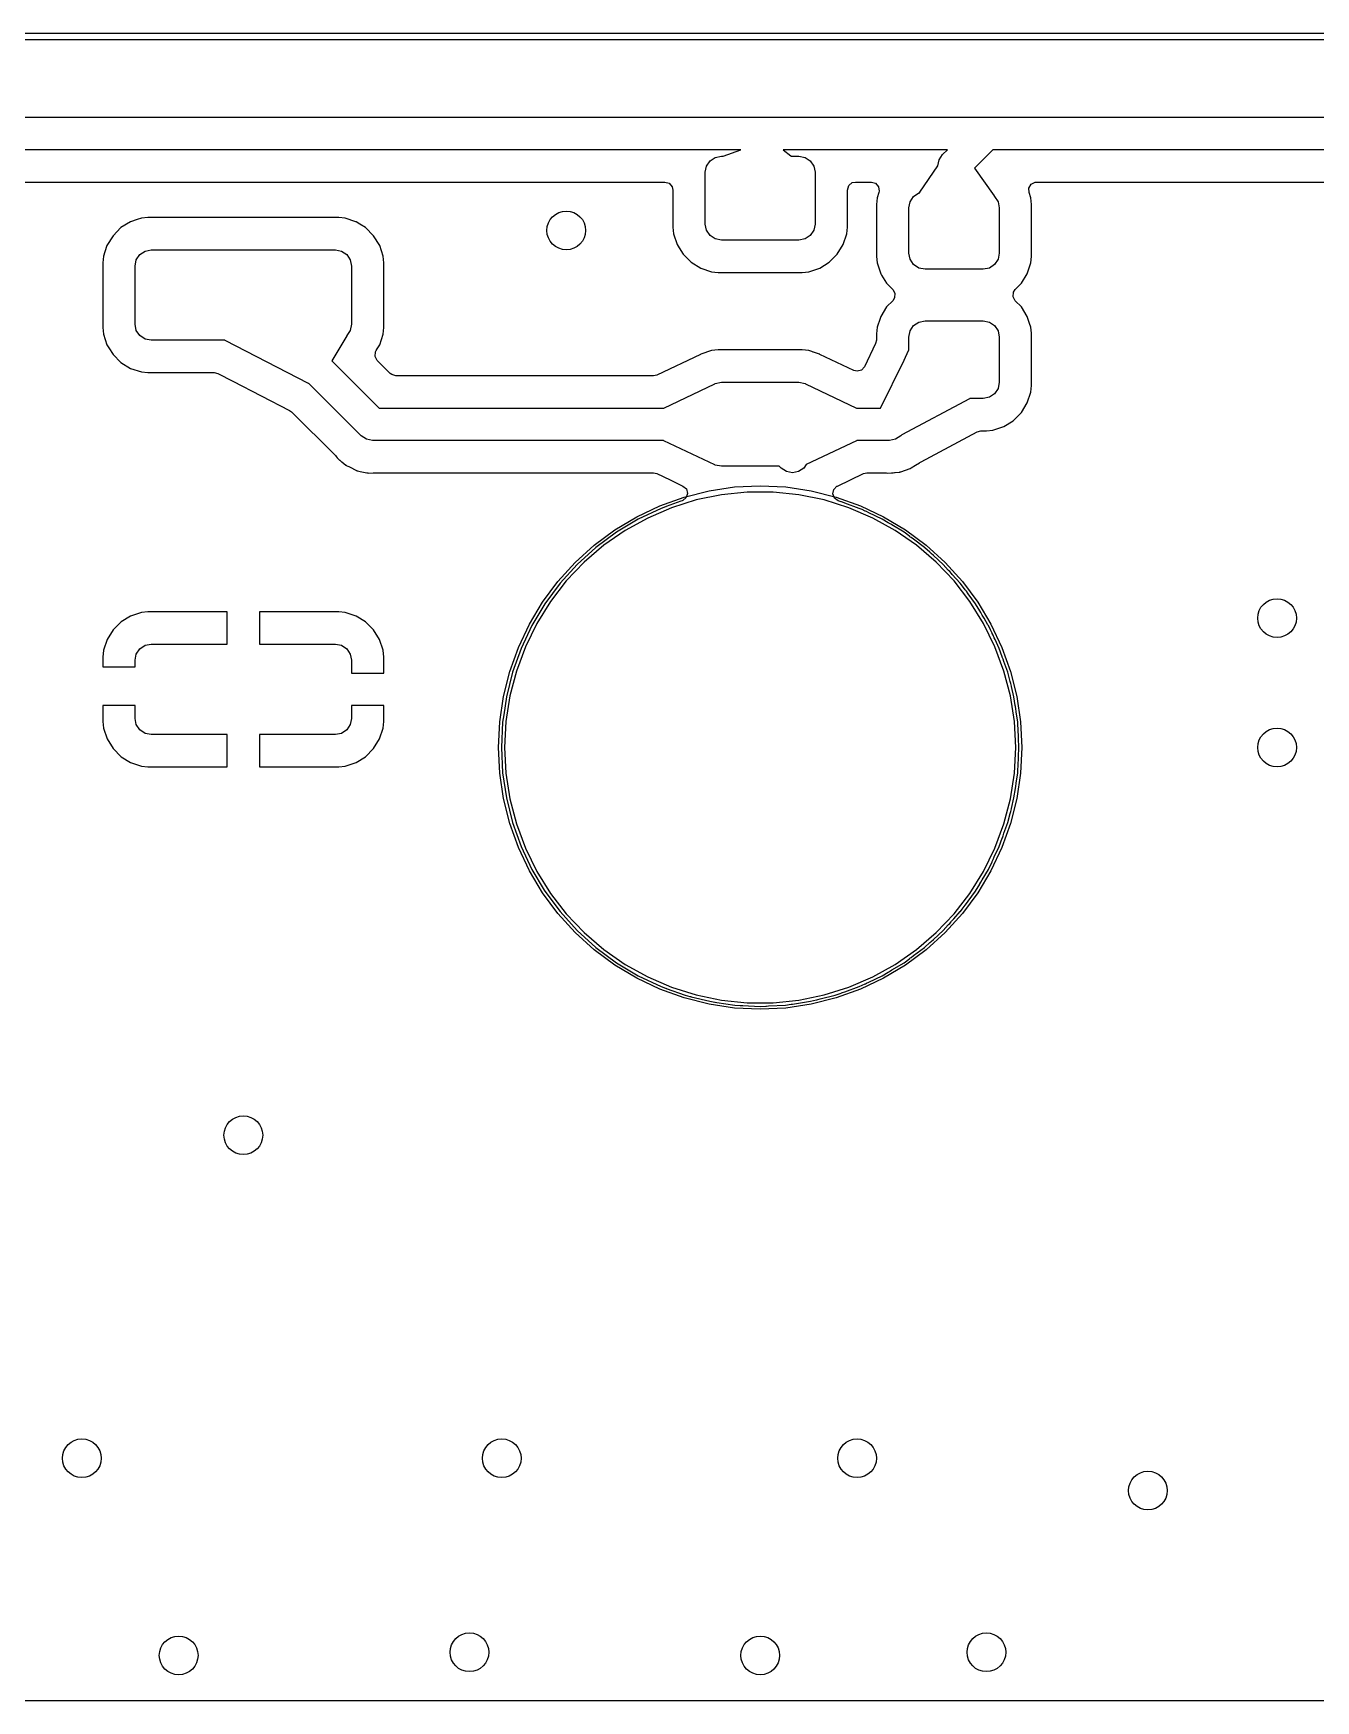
# Model space of a CAD drawing. Extents: x 1.18 to 9.06, y -3.74 to -1.97.
# Drawn here: x 2.904 to 3.685, y -2.982 to -1.967 of the extents above; entities that cross this region are included whole.
import ezdxf

# ---------------------------------------------------------------- set-up
doc = ezdxf.new("R2010")
doc.units = 0
doc.header["$MEASUREMENT"] = 0
doc.layers.add('BLACK', color=7, linetype='CONTINUOUS')

msp = doc.modelspace()

# ---------------------------------------------------------------- linework, layer by layer
at = {"layer": 'BLACK', "linetype": 'CONTINUOUS'}
for p, q in [((1.1811, -1.9665), (9.0551, -1.9665)), ((9.0531, -1.9705), (1.1831, -1.9705)), ((1.4567, -2.0177), (3.3465, -2.0177)), ((3.3465, -2.0177), (3.4843, -2.0177)), ((3.4843, -2.0177), (3.4843, -2.0177)), ((3.4843, -2.0177), (3.4843, -2.0177)), ((3.4843, -2.0177), (4.3701, -2.0177)), ((3.3346, -2.0374), (2.3888, -2.0374)), ((3.3191, -2.0421), (3.3228, -2.0413)), ((3.3228, -2.0413), (3.3238, -2.0413)), ((3.3238, -2.0413), (3.3346, -2.0374)), ((3.4605, -2.0374), (3.3604, -2.0374)), ((3.3604, -2.0374), (3.3652, -2.0411)), ((3.3652, -2.0411), (3.3653, -2.0413)), ((3.3653, -2.0413), (3.3701, -2.0413)), ((3.3701, -2.0413), (3.3738, -2.0421)), ((3.4555, -2.0435), (3.4576, -2.0403)), ((3.4576, -2.0403), (3.4605, -2.0374)), ((3.4883, -2.0374), (3.4771, -2.0486)), ((4.3545, -2.0374), (3.4883, -2.0374)), ((3.313, -2.0512), (3.3137, -2.0474)), ((3.313, -2.0827), (3.313, -2.0512)), ((3.3137, -2.0474), (3.3159, -2.0442)), ((3.3159, -2.0442), (3.3191, -2.0421)), ((3.3738, -2.0421), (3.377, -2.0442)), ((3.377, -2.0442), (3.3792, -2.0474)), ((3.3792, -2.0474), (3.3799, -2.0512)), ((3.3799, -2.0512), (3.3799, -2.0827)), ((3.4438, -2.0633), (3.4547, -2.0472)), ((3.4547, -2.0472), (3.4555, -2.0435)), ((3.4771, -2.0486), (3.4771, -2.0487)), ((3.4771, -2.0487), (3.489, -2.0655)), ((2.4134, -2.0571), (3.2884, -2.0571)), ((3.2884, -2.0571), (3.291, -2.0579)), ((3.291, -2.0579), (3.2928, -2.06)), ((3.2928, -2.06), (3.2933, -2.062)), ((3.3996, -2.062), (3.4004, -2.0593)), ((3.4004, -2.0593), (3.4025, -2.0575)), ((3.4025, -2.0575), (3.4045, -2.0571)), ((3.4045, -2.0571), (3.4142, -2.0571)), ((3.4142, -2.0571), (3.4168, -2.0579)), ((3.4168, -2.0579), (3.4186, -2.06)), ((3.4186, -2.06), (3.419, -2.0627)), ((3.5102, -2.0608), (3.5116, -2.0584)), ((3.5103, -2.0635), (3.5102, -2.0608)), ((3.5116, -2.0584), (3.5141, -2.0572)), ((3.5141, -2.0572), (3.515, -2.0571)), ((3.515, -2.0571), (4.2795, -2.0571)), ((3.2933, -2.062), (3.2933, -2.0846)), ((3.3996, -2.0846), (3.3996, -2.062)), ((3.4177, -2.0668), (3.4173, -2.0709)), ((3.4173, -2.0709), (3.4173, -2.1024)), ((3.4188, -2.0635), (3.4177, -2.0668)), ((3.4177, -2.0668), (3.4177, -2.0668)), ((3.419, -2.0627), (3.4188, -2.0635)), ((3.437, -2.0728), (3.4378, -2.0691)), ((3.4378, -2.0691), (3.4399, -2.0659)), ((3.4399, -2.0659), (3.4431, -2.0637)), ((3.4431, -2.0637), (3.4437, -2.0636)), ((3.4437, -2.0636), (3.4438, -2.0633)), ((3.4437, -2.0636), (3.4437, -2.0636)), ((3.489, -2.0655), (3.489, -2.0657)), ((3.489, -2.0657), (3.4892, -2.0659)), ((3.4892, -2.0659), (3.4914, -2.0691)), ((3.4914, -2.0691), (3.4921, -2.0728)), ((3.5114, -2.0668), (3.5103, -2.0635)), ((3.5118, -2.0709), (3.5114, -2.0668)), ((3.5118, -2.1024), (3.5118, -2.0709)), ((2.9628, -2.0813), (2.9569, -2.0849)), ((2.9669, -2.0799), (2.9628, -2.0813)), ((2.9628, -2.0813), (2.9628, -2.0813)), ((2.9694, -2.0791), (2.9669, -2.0799)), ((2.9734, -2.0787), (2.9694, -2.0791)), ((2.9694, -2.0791), (2.9694, -2.0791)), ((3.0896, -2.0787), (2.9734, -2.0787)), ((2.9734, -2.0787), (2.9734, -2.0787)), ((3.0936, -2.0791), (3.0896, -2.0787)), ((3.0896, -2.0787), (3.0896, -2.0787)), ((3.1001, -2.0813), (3.0936, -2.0791)), ((3.0936, -2.0791), (3.0936, -2.0791)), ((3.1002, -2.0813), (3.1001, -2.0813)), ((3.1024, -2.0827), (3.1002, -2.0813)), ((3.1002, -2.0813), (3.1002, -2.0813)), ((3.437, -2.1004), (3.437, -2.0728)), ((3.4921, -2.0728), (3.4921, -2.1004)), ((2.9521, -2.0898), (2.9484, -2.0957)), ((2.9569, -2.0849), (2.9521, -2.0898)), ((3.106, -2.0849), (3.1024, -2.0827)), ((3.1109, -2.0898), (3.106, -2.0849)), ((3.1146, -2.0957), (3.1109, -2.0898)), ((3.2933, -2.0846), (3.2933, -2.0846)), ((3.2933, -2.0846), (3.2937, -2.0887)), ((3.2937, -2.0887), (3.2937, -2.0887)), ((3.2937, -2.0887), (3.2959, -2.0952)), ((3.3137, -2.0864), (3.313, -2.0827)), ((3.3159, -2.0896), (3.3137, -2.0864)), ((3.3191, -2.0918), (3.3159, -2.0896)), ((3.3228, -2.0925), (3.3191, -2.0918)), ((3.3738, -2.0918), (3.3701, -2.0925)), ((3.377, -2.0896), (3.3738, -2.0918)), ((3.3792, -2.0864), (3.377, -2.0896)), ((3.3799, -2.0827), (3.3792, -2.0864)), ((3.397, -2.0952), (3.3992, -2.0887)), ((3.3992, -2.0887), (3.3996, -2.0846)), ((2.9463, -2.1023), (2.9458, -2.1063)), ((2.9482, -2.0963), (2.9463, -2.1023)), ((2.9463, -2.1023), (2.9463, -2.1023)), ((2.9463, -2.1023), (2.9463, -2.1023)), ((2.9484, -2.0957), (2.9482, -2.0963)), ((2.9484, -2.0957), (2.9484, -2.0957)), ((2.9663, -2.1045), (2.9684, -2.1013)), ((2.9684, -2.1013), (2.9716, -2.0992)), ((2.9716, -2.0992), (2.9754, -2.0984)), ((2.9754, -2.0984), (3.0876, -2.0984)), ((3.0876, -2.0984), (3.0914, -2.0992)), ((3.0914, -2.0992), (3.0946, -2.1013)), ((3.0946, -2.1013), (3.0967, -2.1045)), ((3.1167, -2.1023), (3.1146, -2.0957)), ((3.1171, -2.1063), (3.1167, -2.1023)), ((3.2959, -2.0952), (3.2959, -2.0952)), ((3.2959, -2.0952), (3.2971, -2.0972)), ((3.2971, -2.0972), (3.2995, -2.1011)), ((3.2995, -2.1011), (3.3044, -2.106)), ((3.3701, -2.0925), (3.3228, -2.0925)), ((3.3885, -2.106), (3.3934, -2.1011)), ((3.3934, -2.1011), (3.397, -2.0952)), ((3.4173, -2.1024), (3.4173, -2.1024)), ((3.4173, -2.1024), (3.4177, -2.1064)), ((3.4378, -2.1042), (3.437, -2.1004)), ((3.4921, -2.1004), (3.4914, -2.1042)), ((3.5114, -2.1064), (3.5118, -2.1024)), ((2.9458, -2.1063), (2.9458, -2.1457)), ((2.9656, -2.1083), (2.9663, -2.1045)), ((2.9656, -2.1437), (2.9656, -2.1083)), ((3.0967, -2.1045), (3.0974, -2.1083)), ((3.0974, -2.1083), (3.0974, -2.1437)), ((3.1171, -2.1457), (3.1171, -2.1063)), ((3.3044, -2.106), (3.3103, -2.1096)), ((3.3103, -2.1096), (3.3168, -2.1118)), ((3.3168, -2.1118), (3.3209, -2.1122)), ((3.3209, -2.1122), (3.372, -2.1122)), ((3.372, -2.1122), (3.3761, -2.1118)), ((3.3761, -2.1118), (3.3827, -2.1096)), ((3.3827, -2.1096), (3.3885, -2.106)), ((3.4177, -2.1064), (3.4177, -2.1064)), ((3.4177, -2.1064), (3.4199, -2.113)), ((3.4399, -2.1074), (3.4378, -2.1042)), ((3.4431, -2.1095), (3.4399, -2.1074)), ((3.4469, -2.1102), (3.4431, -2.1095)), ((3.4823, -2.1102), (3.4469, -2.1102)), ((3.4861, -2.1095), (3.4823, -2.1102)), ((3.4892, -2.1074), (3.4861, -2.1095)), ((3.4914, -2.1042), (3.4892, -2.1074)), ((3.5092, -2.113), (3.5114, -2.1064)), ((3.4199, -2.113), (3.4199, -2.113)), ((3.4199, -2.113), (3.4204, -2.1138)), ((3.4204, -2.1138), (3.4235, -2.1188)), ((3.4235, -2.1188), (3.4235, -2.1188)), ((3.4235, -2.1188), (3.4272, -2.1225)), ((3.4272, -2.1225), (3.4285, -2.1249)), ((3.5008, -2.1243), (3.5019, -2.1225)), ((3.5019, -2.1225), (3.5037, -2.1207)), ((3.5037, -2.1207), (3.5056, -2.1188)), ((3.5056, -2.1188), (3.5092, -2.113)), ((3.4272, -2.1294), (3.4235, -2.1331)), ((3.4283, -2.1277), (3.4272, -2.1294)), ((3.4285, -2.1249), (3.4283, -2.1277)), ((3.5006, -2.127), (3.5008, -2.1243)), ((3.5019, -2.1294), (3.5006, -2.127)), ((3.5056, -2.1331), (3.5019, -2.1294)), ((3.4195, -2.1402), (3.4177, -2.1456)), ((3.4199, -2.139), (3.4195, -2.1402)), ((3.4235, -2.1331), (3.4199, -2.139)), ((3.4199, -2.139), (3.4199, -2.139)), ((3.4399, -2.1446), (3.4431, -2.1425)), ((3.4431, -2.1425), (3.4469, -2.1417)), ((3.4469, -2.1417), (3.4823, -2.1417)), ((3.4823, -2.1417), (3.4861, -2.1425)), ((3.4861, -2.1425), (3.4892, -2.1446)), ((3.5092, -2.139), (3.5056, -2.1331)), ((3.5106, -2.1432), (3.5092, -2.139)), ((3.5114, -2.1456), (3.5106, -2.1432)), ((2.9458, -2.1457), (2.9463, -2.1497)), ((2.9463, -2.1497), (2.9484, -2.1563)), ((2.9663, -2.1475), (2.9656, -2.1437)), ((2.9684, -2.1507), (2.9663, -2.1475)), ((2.9716, -2.1528), (2.9684, -2.1507)), ((2.9754, -2.1535), (2.9716, -2.1528)), ((3.0945, -2.1508), (3.0855, -2.166)), ((3.0946, -2.1507), (3.0945, -2.1507)), ((3.0945, -2.1507), (3.0946, -2.1507)), ((3.0946, -2.1507), (3.0945, -2.1508)), ((3.0967, -2.1475), (3.0946, -2.1507)), ((3.0974, -2.1437), (3.0967, -2.1475)), ((3.1146, -2.1563), (3.1167, -2.1497)), ((3.1167, -2.1497), (3.1171, -2.1457)), ((3.4177, -2.1456), (3.4173, -2.1496)), ((3.4173, -2.1496), (3.4173, -2.1534)), ((3.4177, -2.1456), (3.4177, -2.1456)), ((3.4177, -2.1456), (3.4177, -2.1456)), ((3.437, -2.1516), (3.4378, -2.1478)), ((3.437, -2.1597), (3.437, -2.1516)), ((3.4378, -2.1478), (3.4399, -2.1446)), ((3.4892, -2.1446), (3.4914, -2.1478)), ((3.4914, -2.1478), (3.4921, -2.1516)), ((3.4921, -2.1516), (3.4921, -2.1791)), ((3.5118, -2.1491), (3.5114, -2.1456)), ((3.5114, -2.1456), (3.5114, -2.1456)), ((3.5118, -2.1496), (3.5118, -2.1491)), ((3.5118, -2.1811), (3.5118, -2.1496)), ((2.9484, -2.1563), (2.9484, -2.1563)), ((2.9484, -2.1563), (2.9495, -2.1581)), ((2.9495, -2.1581), (2.9521, -2.1622)), ((2.9521, -2.1622), (2.9569, -2.167)), ((3.0203, -2.1535), (2.9754, -2.1535)), ((3.0205, -2.1537), (3.0203, -2.1535)), ((3.0713, -2.1798), (3.0205, -2.1537)), ((3.1118, -2.1634), (3.112, -2.1606)), ((3.1131, -2.1658), (3.1118, -2.1634)), ((3.112, -2.1606), (3.1124, -2.1598)), ((3.1124, -2.1598), (3.1131, -2.1587)), ((3.1131, -2.1587), (3.1146, -2.1563)), ((3.31, -2.1621), (3.2835, -2.1747)), ((3.3103, -2.162), (3.31, -2.1621)), ((3.3168, -2.1598), (3.3103, -2.162)), ((3.3103, -2.162), (3.3103, -2.162)), ((3.3103, -2.162), (3.3103, -2.162)), ((3.3209, -2.1594), (3.3168, -2.1598)), ((3.3168, -2.1598), (3.3168, -2.1598)), ((3.372, -2.1594), (3.3209, -2.1594)), ((3.3209, -2.1594), (3.3209, -2.1594)), ((3.3761, -2.1598), (3.372, -2.1594)), ((3.3779, -2.1604), (3.3761, -2.1598)), ((3.3783, -2.1605), (3.3779, -2.1604)), ((3.3788, -2.1607), (3.3783, -2.1605)), ((3.3783, -2.1605), (3.3783, -2.1605)), ((3.379, -2.1607), (3.3788, -2.1607)), ((3.3801, -2.1611), (3.379, -2.1607)), ((3.382, -2.1618), (3.3801, -2.1611)), ((3.3827, -2.162), (3.382, -2.1618)), ((3.3829, -2.1621), (3.3827, -2.162)), ((3.3827, -2.162), (3.3827, -2.162)), ((3.3827, -2.162), (3.3827, -2.162)), ((3.3827, -2.162), (3.3827, -2.162)), ((3.4035, -2.1719), (3.3829, -2.1621)), ((3.4168, -2.1555), (3.41, -2.1696)), ((3.4173, -2.1534), (3.4168, -2.1555)), ((3.4341, -2.1656), (3.4369, -2.1598)), ((3.4369, -2.1598), (3.437, -2.1597)), ((2.9569, -2.167), (2.9628, -2.1707)), ((2.9628, -2.1707), (2.9694, -2.1728)), ((2.9694, -2.1728), (2.9734, -2.1732)), ((2.9734, -2.1732), (3.0137, -2.1732)), ((3.0137, -2.1732), (3.0159, -2.1738)), ((3.0855, -2.166), (3.0855, -2.1661)), ((3.0855, -2.1661), (3.1143, -2.1949)), ((3.121, -2.1737), (3.1131, -2.1658)), ((3.4055, -2.1724), (3.4035, -2.1719)), ((3.4081, -2.1717), (3.4055, -2.1724)), ((3.41, -2.1696), (3.4081, -2.1717)), ((3.4198, -2.1949), (3.4341, -2.1656)), ((3.0159, -2.1738), (3.0252, -2.1785)), ((3.0252, -2.1785), (3.0596, -2.1962)), ((3.0715, -2.1799), (3.0713, -2.1798)), ((3.1033, -2.2117), (3.0715, -2.1799)), ((3.1219, -2.1744), (3.121, -2.1737)), ((3.1245, -2.1752), (3.1219, -2.1744)), ((3.2814, -2.1752), (3.1245, -2.1752)), ((3.2835, -2.1747), (3.2814, -2.1752)), ((3.2877, -2.1948), (3.3188, -2.18)), ((3.3188, -2.18), (3.3189, -2.18)), ((3.3189, -2.18), (3.3191, -2.1799)), ((3.3191, -2.1799), (3.3228, -2.1791)), ((3.3228, -2.1791), (3.3701, -2.1791)), ((3.3701, -2.1791), (3.3738, -2.1799)), ((3.3738, -2.1799), (3.374, -2.18)), ((3.374, -2.18), (3.3741, -2.18)), ((3.3741, -2.18), (3.4052, -2.1948)), ((3.4914, -2.1829), (3.4892, -2.1861)), ((3.4921, -2.1791), (3.4914, -2.1829)), ((3.5114, -2.1851), (3.5118, -2.1811)), ((3.474, -2.1892), (3.4328, -2.2112)), ((3.4742, -2.189), (3.474, -2.1892)), ((3.4823, -2.189), (3.4742, -2.189)), ((3.4861, -2.1882), (3.4823, -2.189)), ((3.4892, -2.1861), (3.4861, -2.1882)), ((3.5056, -2.1976), (3.5092, -2.1917)), ((3.5092, -2.1917), (3.5114, -2.1851)), ((3.0596, -2.1962), (3.0608, -2.1971)), ((3.0608, -2.1971), (3.0876, -2.2238)), ((3.1143, -2.1949), (3.2875, -2.1949)), ((3.2875, -2.1949), (3.2875, -2.1948)), ((3.2875, -2.1948), (3.2877, -2.1948)), ((3.4052, -2.1948), (3.4054, -2.1949)), ((3.4054, -2.1949), (3.4198, -2.1949)), ((3.4949, -2.2061), (3.5007, -2.2025)), ((3.5007, -2.2025), (3.5056, -2.1976)), ((3.1065, -2.2138), (3.1033, -2.2117)), ((3.1033, -2.2117), (3.1033, -2.2117)), ((3.1102, -2.2146), (3.1065, -2.2138)), ((3.429, -2.2138), (3.4252, -2.2146)), ((3.4322, -2.2117), (3.429, -2.2138)), ((3.4327, -2.2112), (3.4322, -2.2117)), ((3.4328, -2.2112), (3.4327, -2.2112)), ((3.4445, -2.2275), (3.4786, -2.2093)), ((3.4786, -2.2093), (3.4809, -2.2087)), ((3.4809, -2.2087), (3.4843, -2.2087)), ((3.4843, -2.2087), (3.4883, -2.2083)), ((3.4843, -2.2087), (3.4843, -2.2087)), ((3.4883, -2.2083), (3.4949, -2.2061)), ((3.0876, -2.2238), (3.088, -2.2244)), ((3.088, -2.2244), (3.0886, -2.2251)), ((3.2876, -2.2146), (3.1102, -2.2146)), ((3.2877, -2.2147), (3.2876, -2.2146)), ((3.3188, -2.2294), (3.2877, -2.2147)), ((3.4052, -2.2147), (3.3745, -2.2292)), ((3.4054, -2.2146), (3.4052, -2.2147)), ((3.4252, -2.2146), (3.4054, -2.2146)), ((3.4054, -2.2146), (3.4054, -2.2146)), ((3.0886, -2.2251), (3.0902, -2.2265)), ((3.0902, -2.2265), (3.0903, -2.2266)), ((3.0903, -2.2266), (3.0906, -2.2268)), ((3.0906, -2.2268), (3.0906, -2.2268)), ((3.0906, -2.2268), (3.0912, -2.2274)), ((3.0912, -2.2274), (3.0916, -2.2276)), ((3.0916, -2.2276), (3.0939, -2.2296)), ((3.0939, -2.2296), (3.0939, -2.2296)), ((3.0939, -2.2296), (3.0941, -2.2297)), ((3.0941, -2.2297), (3.0941, -2.2297)), ((3.0941, -2.2297), (3.0944, -2.2299)), ((3.0944, -2.2299), (3.0944, -2.2299)), ((3.0944, -2.2299), (3.0946, -2.23)), ((3.0946, -2.23), (3.0946, -2.23)), ((3.0946, -2.23), (3.0957, -2.2305)), ((3.0957, -2.2305), (3.0974, -2.2313)), ((3.0974, -2.2313), (3.0993, -2.2323)), ((3.0993, -2.2323), (3.1001, -2.2327)), ((3.1001, -2.2327), (3.1001, -2.2327)), ((3.1001, -2.2327), (3.1003, -2.2328)), ((3.1003, -2.2328), (3.1003, -2.2328)), ((3.1003, -2.2328), (3.1006, -2.2329)), ((3.1006, -2.2329), (3.1006, -2.2329)), ((3.1006, -2.2329), (3.1009, -2.233)), ((3.1009, -2.233), (3.1009, -2.233)), ((3.1009, -2.233), (3.1009, -2.233)), ((3.1009, -2.233), (3.1038, -2.2336)), ((3.1038, -2.2336), (3.1038, -2.2336)), ((3.1038, -2.2336), (3.1068, -2.2343)), ((3.1068, -2.2343), (3.1071, -2.2343)), ((3.1071, -2.2343), (3.1071, -2.2343)), ((3.1071, -2.2343), (3.1074, -2.2343)), ((3.1074, -2.2343), (3.1074, -2.2343)), ((3.1074, -2.2343), (3.1076, -2.2344)), ((3.1076, -2.2344), (3.1107, -2.2343)), ((3.1076, -2.2344), (3.1076, -2.2344)), ((3.1076, -2.2344), (3.1076, -2.2344)), ((3.1107, -2.2343), (3.2814, -2.2343)), ((3.2814, -2.2343), (3.2835, -2.2347)), ((3.3189, -2.2295), (3.3188, -2.2294)), ((3.3191, -2.2296), (3.3189, -2.2295)), ((3.3228, -2.2303), (3.3191, -2.2296)), ((3.3581, -2.2303), (3.3228, -2.2303)), ((3.3592, -2.2314), (3.3581, -2.2303)), ((3.3624, -2.2335), (3.3592, -2.2314)), ((3.3661, -2.2343), (3.3624, -2.2335)), ((3.3699, -2.2335), (3.3661, -2.2343)), ((3.3731, -2.2314), (3.3699, -2.2335)), ((3.3745, -2.2292), (3.3731, -2.2314)), ((3.4094, -2.2347), (3.4115, -2.2343)), ((3.4115, -2.2343), (3.4227, -2.2343)), ((3.4227, -2.2343), (3.4234, -2.2343)), ((3.4234, -2.2343), (3.4243, -2.2345)), ((3.4243, -2.2345), (3.4264, -2.2343)), ((3.4264, -2.2343), (3.4266, -2.2343)), ((3.4266, -2.2343), (3.4269, -2.2343)), ((3.4269, -2.2343), (3.4274, -2.2342)), ((3.4269, -2.2343), (3.4269, -2.2343)), ((3.4274, -2.2342), (3.4282, -2.2341)), ((3.4282, -2.2341), (3.4287, -2.2341)), ((3.4287, -2.2341), (3.4312, -2.2339)), ((3.4312, -2.2339), (3.4315, -2.2338)), ((3.4312, -2.2339), (3.4312, -2.2339)), ((3.4315, -2.2338), (3.4318, -2.2337)), ((3.4315, -2.2338), (3.4315, -2.2338)), ((3.4318, -2.2337), (3.4318, -2.2337)), ((3.4318, -2.2337), (3.4321, -2.2337)), ((3.4321, -2.2337), (3.4349, -2.2326)), ((3.4321, -2.2337), (3.4321, -2.2337)), ((3.4349, -2.2326), (3.4378, -2.2317)), ((3.4378, -2.2317), (3.438, -2.2316)), ((3.4378, -2.2317), (3.4378, -2.2317)), ((3.438, -2.2316), (3.4383, -2.2314)), ((3.438, -2.2316), (3.438, -2.2316)), ((3.4383, -2.2314), (3.4385, -2.2313)), ((3.4383, -2.2314), (3.4383, -2.2314)), ((3.4385, -2.2313), (3.4411, -2.2296)), ((3.4385, -2.2313), (3.4385, -2.2313)), ((3.4411, -2.2296), (3.4436, -2.2281)), ((3.4436, -2.2281), (3.4438, -2.228)), ((3.4436, -2.2281), (3.4436, -2.2281)), ((3.4438, -2.228), (3.4445, -2.2275)), ((3.2835, -2.2347), (3.2917, -2.2386)), ((3.2917, -2.2386), (3.2994, -2.2423)), ((3.2994, -2.2423), (3.3015, -2.2441)), ((3.3015, -2.2441), (3.3022, -2.2468)), ((3.3153, -2.2452), (3.3308, -2.2429)), ((3.3308, -2.2429), (3.3465, -2.2421)), ((3.3465, -2.2421), (3.3621, -2.2429)), ((3.3621, -2.2429), (3.3776, -2.2452)), ((3.3907, -2.2471), (3.3913, -2.2444)), ((3.3913, -2.2444), (3.3932, -2.2424)), ((3.3932, -2.2424), (3.3935, -2.2423)), ((3.3935, -2.2423), (3.4094, -2.2347)), ((3.2713, -2.261), (3.2854, -2.2543)), ((3.2854, -2.2543), (3.3002, -2.249)), ((3.2889, -2.2549), (3.2887, -2.255)), ((3.2892, -2.2548), (3.2889, -2.2549)), ((3.2982, -2.2515), (3.2892, -2.2548)), ((3.3074, -2.2508), (3.2924, -2.2556)), ((3.299, -2.2513), (3.2982, -2.2515)), ((3.2993, -2.2512), (3.299, -2.2513)), ((3.3014, -2.2494), (3.2993, -2.2512)), ((3.3002, -2.249), (3.3153, -2.2452)), ((3.3022, -2.2468), (3.3014, -2.2494)), ((3.3229, -2.2477), (3.3074, -2.2508)), ((3.3386, -2.2461), (3.3229, -2.2477)), ((3.3543, -2.2461), (3.3386, -2.2461)), ((3.37, -2.2477), (3.3543, -2.2461)), ((3.3855, -2.2508), (3.37, -2.2477)), ((3.3776, -2.2452), (3.3927, -2.249)), ((3.4005, -2.2556), (3.3855, -2.2508)), ((3.3917, -2.2497), (3.3907, -2.2471)), ((3.3939, -2.2513), (3.3917, -2.2497)), ((3.3927, -2.249), (3.4075, -2.2543)), ((3.3959, -2.252), (3.3939, -2.2513)), ((3.3961, -2.252), (3.3959, -2.252)), ((3.3966, -2.2522), (3.3961, -2.252)), ((3.3981, -2.2528), (3.3966, -2.2522)), ((3.4068, -2.2559), (3.3981, -2.2528)), ((3.4075, -2.2543), (3.4216, -2.261)), ((3.2579, -2.269), (3.2713, -2.261)), ((3.2721, -2.2625), (3.2588, -2.2705)), ((3.2779, -2.2618), (3.2641, -2.2694)), ((3.2861, -2.2559), (3.2721, -2.2625)), ((3.2924, -2.2556), (3.2779, -2.2618)), ((3.2887, -2.255), (3.2861, -2.2559)), ((3.2861, -2.2559), (3.2861, -2.2559)), ((3.415, -2.2618), (3.4005, -2.2556)), ((3.4085, -2.2567), (3.4068, -2.2559)), ((3.4068, -2.2559), (3.4068, -2.2559)), ((3.4068, -2.2559), (3.4068, -2.2559)), ((3.4068, -2.2559), (3.4068, -2.2559)), ((3.4068, -2.2559), (3.4068, -2.2559)), ((3.4105, -2.2576), (3.4085, -2.2567)), ((3.4106, -2.2577), (3.4105, -2.2576)), ((3.4113, -2.2579), (3.4106, -2.2577)), ((3.4127, -2.2587), (3.4113, -2.2579)), ((3.4208, -2.2625), (3.4127, -2.2587)), ((3.4288, -2.2694), (3.415, -2.2618)), ((3.4244, -2.2647), (3.4208, -2.2625)), ((3.4216, -2.261), (3.435, -2.269)), ((3.4245, -2.2648), (3.4244, -2.2647)), ((3.4252, -2.2651), (3.4245, -2.2648)), ((3.2453, -2.2783), (3.2579, -2.269)), ((3.2588, -2.2705), (3.2464, -2.2797)), ((3.2641, -2.2694), (3.2511, -2.2784)), ((3.426, -2.2656), (3.4252, -2.2651)), ((3.4252, -2.2651), (3.4252, -2.2651)), ((3.4267, -2.266), (3.426, -2.2656)), ((3.4341, -2.2705), (3.4267, -2.266)), ((3.4418, -2.2784), (3.4288, -2.2694)), ((3.4376, -2.2731), (3.4341, -2.2705)), ((3.435, -2.269), (3.4476, -2.2783)), ((3.4377, -2.2732), (3.4376, -2.2731)), ((3.4384, -2.2736), (3.4377, -2.2732)), ((3.4398, -2.2747), (3.4384, -2.2736)), ((3.4384, -2.2736), (3.4384, -2.2736)), ((3.4465, -2.2797), (3.4398, -2.2747)), ((3.2337, -2.2888), (3.2453, -2.2783)), ((3.2464, -2.2797), (3.235, -2.2901)), ((3.2511, -2.2784), (3.2392, -2.2887)), ((3.4537, -2.2887), (3.4418, -2.2784)), ((3.4467, -2.2799), (3.4465, -2.2797)), ((3.4499, -2.2827), (3.4467, -2.2799)), ((3.4476, -2.2783), (3.4592, -2.2888)), ((3.45, -2.2828), (3.4499, -2.2827)), ((3.4507, -2.2834), (3.45, -2.2828)), ((3.452, -2.2847), (3.4507, -2.2834)), ((3.4507, -2.2834), (3.4507, -2.2834)), ((3.458, -2.2901), (3.452, -2.2847)), ((3.2232, -2.3004), (3.2337, -2.2888)), ((3.235, -2.2901), (3.2246, -2.3015)), ((3.2392, -2.2887), (3.2283, -2.3001)), ((3.4646, -2.3001), (3.4537, -2.2887)), ((3.4611, -2.2936), (3.458, -2.2901)), ((3.458, -2.2901), (3.458, -2.2901)), ((3.458, -2.2901), (3.458, -2.2901)), ((3.4592, -2.2888), (3.4697, -2.3004)), ((3.4612, -2.2937), (3.4611, -2.2936)), ((3.462, -2.2944), (3.4612, -2.2937)), ((3.4631, -2.2957), (3.462, -2.2944)), ((3.2139, -2.313), (3.2232, -2.3004)), ((3.2246, -2.3015), (3.2153, -2.314)), ((3.2283, -2.3001), (3.2187, -2.3126)), ((3.4635, -2.2962), (3.4631, -2.2957)), ((3.4684, -2.3015), (3.4635, -2.2962)), ((3.4743, -2.3126), (3.4646, -2.3001)), ((3.4703, -2.3041), (3.4684, -2.3015)), ((3.4697, -2.3004), (3.479, -2.313)), ((3.4713, -2.3055), (3.4703, -2.3041)), ((3.4714, -2.3056), (3.4713, -2.3055)), ((3.4721, -2.3064), (3.4714, -2.3056)), ((3.2058, -2.3264), (3.2139, -2.313)), ((3.2153, -2.314), (3.2074, -2.3272)), ((3.2187, -2.3126), (3.2103, -2.326)), ((3.4731, -2.3079), (3.4721, -2.3064)), ((3.4776, -2.314), (3.4731, -2.3079)), ((3.4826, -2.326), (3.4743, -2.3126)), ((3.4776, -2.3141), (3.4776, -2.314)), ((3.4802, -2.3183), (3.4776, -2.3141)), ((3.479, -2.313), (3.4871, -2.3264)), ((2.957, -2.3251), (2.9521, -2.33)), ((2.9628, -2.3215), (2.957, -2.3251)), ((2.957, -2.3251), (2.957, -2.3251)), ((2.9694, -2.3193), (2.9628, -2.3215)), ((2.9628, -2.3215), (2.9628, -2.3215)), ((2.9734, -2.3189), (2.9694, -2.3193)), ((2.9694, -2.3193), (2.9694, -2.3193)), ((3.0217, -2.3189), (2.9734, -2.3189)), ((2.9734, -2.3189), (2.9734, -2.3189)), ((3.0217, -2.3386), (3.0217, -2.3189)), ((3.0896, -2.3189), (3.0413, -2.3189)), ((3.0413, -2.3189), (3.0413, -2.3386)), ((3.0936, -2.3193), (3.0896, -2.3189)), ((3.1002, -2.3215), (3.0936, -2.3193)), ((3.106, -2.3251), (3.1002, -2.3215)), ((3.1002, -2.3215), (3.1002, -2.3215)), ((3.1109, -2.33), (3.106, -2.3251)), ((3.106, -2.3251), (3.106, -2.3251)), ((3.2103, -2.326), (3.2034, -2.3402)), ((3.4803, -2.3184), (3.4802, -2.3183)), ((3.4809, -2.3194), (3.4803, -2.3184)), ((3.4818, -2.321), (3.4809, -2.3194)), ((3.4829, -2.3228), (3.4818, -2.321)), ((3.4895, -2.3402), (3.4826, -2.326)), ((3.4852, -2.3268), (3.4829, -2.3228)), ((2.9485, -2.3359), (2.9463, -2.3424)), ((2.9521, -2.33), (2.9485, -2.3359)), ((2.9485, -2.3359), (2.9485, -2.3359)), ((2.9521, -2.33), (2.9521, -2.33)), ((3.1145, -2.3359), (3.1109, -2.33)), ((3.1109, -2.33), (3.1109, -2.33)), ((3.1167, -2.3424), (3.1145, -2.3359)), ((3.1145, -2.3359), (3.1145, -2.3359)), ((3.1991, -2.3406), (3.2058, -2.3264)), ((3.2074, -2.3272), (3.2008, -2.3412)), ((3.4855, -2.3272), (3.4852, -2.3268)), ((3.4868, -2.33), (3.4855, -2.3272)), ((3.4878, -2.332), (3.4868, -2.33)), ((3.4871, -2.3264), (3.4938, -2.3406)), ((3.4878, -2.3321), (3.4878, -2.332)), ((3.4884, -2.3332), (3.4878, -2.3321)), ((3.4891, -2.3348), (3.4884, -2.3332)), ((3.4884, -2.3332), (3.4884, -2.3332)), ((3.4884, -2.3332), (3.4884, -2.3332)), ((3.4896, -2.3359), (3.4891, -2.3348)), ((3.4921, -2.3412), (3.4896, -2.3359)), ((2.9463, -2.3424), (2.9459, -2.3465)), ((2.9656, -2.3484), (2.9663, -2.3447)), ((2.9663, -2.3447), (2.9684, -2.3415)), ((2.9684, -2.3415), (2.9716, -2.3393)), ((2.9716, -2.3393), (2.9754, -2.3386)), ((2.9754, -2.3386), (3.0217, -2.3386)), ((3.0413, -2.3386), (3.0876, -2.3386)), ((3.0876, -2.3386), (3.0914, -2.3393)), ((3.0914, -2.3393), (3.0946, -2.3415)), ((3.0946, -2.3415), (3.0967, -2.3447)), ((3.0967, -2.3447), (3.0974, -2.3484)), ((3.1171, -2.3465), (3.1167, -2.3424)), ((3.1167, -2.3424), (3.1167, -2.3424)), ((3.1939, -2.3553), (3.1991, -2.3406)), ((3.2008, -2.3412), (3.1956, -2.3558)), ((3.2034, -2.3402), (3.1979, -2.355)), ((3.2008, -2.3412), (3.2008, -2.3412)), ((3.495, -2.355), (3.4895, -2.3402)), ((3.494, -2.3464), (3.4921, -2.3412)), ((3.4921, -2.3412), (3.4921, -2.3412)), ((3.4921, -2.3412), (3.4921, -2.3412)), ((3.4921, -2.3412), (3.4921, -2.3412)), ((3.4921, -2.3412), (3.4921, -2.3412)), ((3.4938, -2.3406), (3.499, -2.3553)), ((2.9459, -2.3465), (2.9459, -2.3524)), ((2.9459, -2.3524), (2.9656, -2.3524)), ((2.9656, -2.3524), (2.9656, -2.3484)), ((3.0974, -2.3484), (3.0974, -2.3563)), ((3.0974, -2.3563), (3.1171, -2.3563)), ((3.1171, -2.3563), (3.1171, -2.3465)), ((3.1171, -2.3465), (3.1171, -2.3465)), ((3.1901, -2.3705), (3.1939, -2.3553)), ((3.1956, -2.3558), (3.1918, -2.3708)), ((3.1979, -2.355), (3.1939, -2.3702)), ((3.494, -2.3465), (3.494, -2.3464)), ((3.4945, -2.3477), (3.494, -2.3465)), ((3.495, -2.3493), (3.4945, -2.3477)), ((3.4974, -2.3558), (3.495, -2.3493)), ((3.499, -2.3702), (3.495, -2.355)), ((3.4987, -2.3613), (3.4974, -2.3558)), ((3.4974, -2.3558), (3.4974, -2.3558)), ((3.4974, -2.3558), (3.4974, -2.3558)), ((3.499, -2.3553), (3.5028, -2.3705)), ((3.4988, -2.3614), (3.4987, -2.3613)), ((3.4992, -2.3627), (3.4988, -2.3614)), ((3.4995, -2.3643), (3.4992, -2.3627)), ((3.4995, -2.3644), (3.4995, -2.3643)), ((3.5011, -2.3708), (3.4995, -2.3644)), ((2.9656, -2.376), (2.9459, -2.376)), ((2.9459, -2.376), (2.9459, -2.3858)), ((2.9656, -2.3839), (2.9656, -2.376)), ((3.1171, -2.376), (3.0974, -2.376)), ((3.0974, -2.376), (3.0974, -2.3839)), ((3.1171, -2.3858), (3.1171, -2.376)), ((3.1878, -2.3859), (3.1901, -2.3705)), ((3.1918, -2.3708), (3.1902, -2.3817)), ((3.1939, -2.3702), (3.1915, -2.3858)), ((3.5014, -2.3858), (3.499, -2.3702)), ((3.5019, -2.376), (3.5011, -2.3708)), ((3.502, -2.3766), (3.5019, -2.376)), ((3.502, -2.3767), (3.502, -2.3766)), ((3.5023, -2.3781), (3.502, -2.3767)), ((3.5028, -2.3705), (3.5051, -2.3859)), ((2.9459, -2.3858), (2.9463, -2.3899)), ((2.9663, -2.3876), (2.9656, -2.3839)), ((3.0974, -2.3839), (3.0967, -2.3876)), ((3.1167, -2.3899), (3.1171, -2.3858)), ((3.1171, -2.3858), (3.1171, -2.3858)), ((3.187, -2.4016), (3.1878, -2.3859)), ((3.1895, -2.3861), (3.1888, -2.4016)), ((3.1902, -2.3817), (3.1895, -2.3861)), ((3.1915, -2.3858), (3.1907, -2.4016)), ((3.5022, -2.4016), (3.5014, -2.3858)), ((3.5024, -2.3797), (3.5023, -2.3781)), ((3.5024, -2.3798), (3.5024, -2.3797)), ((3.5034, -2.3861), (3.5024, -2.3798)), ((3.5037, -2.3921), (3.5034, -2.3861)), ((3.5051, -2.3859), (3.5059, -2.4016)), ((2.9463, -2.3899), (2.9463, -2.3899)), ((2.9463, -2.3899), (2.9485, -2.3964)), ((2.9485, -2.3964), (2.9485, -2.3964)), ((2.9485, -2.3964), (2.9521, -2.4023)), ((2.9684, -2.3908), (2.9663, -2.3876)), ((2.9716, -2.393), (2.9684, -2.3908)), ((2.9754, -2.3937), (2.9716, -2.393)), ((3.0217, -2.3937), (2.9754, -2.3937)), ((3.0217, -2.4134), (3.0217, -2.3937)), ((3.0876, -2.3937), (3.0413, -2.3937)), ((3.0413, -2.3937), (3.0413, -2.4134)), ((3.0914, -2.393), (3.0876, -2.3937)), ((3.0946, -2.3908), (3.0914, -2.393)), ((3.0967, -2.3876), (3.0946, -2.3908)), ((3.1109, -2.4023), (3.1145, -2.3964)), ((3.1145, -2.3964), (3.1167, -2.3899)), ((3.1145, -2.3964), (3.1145, -2.3964)), ((3.5037, -2.3922), (3.5037, -2.3921)), ((3.5038, -2.3937), (3.5037, -2.3922)), ((3.5038, -2.3942), (3.5038, -2.3937)), ((3.5039, -2.3959), (3.5038, -2.3942)), ((3.5041, -2.4016), (3.5039, -2.3959)), ((2.9521, -2.4023), (2.9521, -2.4023)), ((2.9521, -2.4023), (2.957, -2.4072)), ((2.957, -2.4072), (2.957, -2.4072)), ((2.957, -2.4072), (2.9628, -2.4108)), ((3.1002, -2.4108), (3.106, -2.4072)), ((3.106, -2.4072), (3.1109, -2.4023)), ((3.106, -2.4072), (3.106, -2.4072)), ((3.1109, -2.4023), (3.1109, -2.4023)), ((3.1878, -2.4172), (3.187, -2.4016)), ((3.1888, -2.4016), (3.1895, -2.417)), ((3.1907, -2.4016), (3.1915, -2.4173)), ((3.5014, -2.4173), (3.5022, -2.4016)), ((3.5039, -2.4073), (3.5041, -2.4016)), ((3.5059, -2.4016), (3.5051, -2.4172)), ((2.9628, -2.4108), (2.9628, -2.4108)), ((2.9628, -2.4108), (2.9694, -2.413)), ((2.9694, -2.413), (2.9734, -2.4134)), ((2.9734, -2.4134), (3.0217, -2.4134)), ((3.0217, -2.4134), (3.0217, -2.4134)), ((3.0413, -2.4134), (3.0896, -2.4134)), ((3.0896, -2.4134), (3.0936, -2.413)), ((3.0896, -2.4134), (3.0896, -2.4134)), ((3.0936, -2.413), (3.1002, -2.4108)), ((3.0936, -2.413), (3.0936, -2.413)), ((3.1002, -2.4108), (3.1002, -2.4108)), ((3.1901, -2.4327), (3.1878, -2.4172)), ((3.1895, -2.417), (3.1895, -2.417)), ((3.1895, -2.417), (3.1895, -2.417)), ((3.1895, -2.417), (3.1903, -2.4222)), ((3.1915, -2.4173), (3.1939, -2.4329)), ((3.499, -2.4329), (3.5014, -2.4173)), ((3.5024, -2.4234), (3.5034, -2.417)), ((3.5051, -2.4172), (3.5028, -2.4327)), ((3.5034, -2.417), (3.5037, -2.411)), ((3.5037, -2.4109), (3.5038, -2.4094)), ((3.5037, -2.411), (3.5037, -2.4109)), ((3.5038, -2.4094), (3.5039, -2.4073)), ((3.1903, -2.4222), (3.1918, -2.4323)), ((3.5011, -2.4323), (3.502, -2.4266)), ((3.502, -2.4265), (3.5023, -2.4251)), ((3.502, -2.4266), (3.502, -2.4265)), ((3.5023, -2.4251), (3.5024, -2.4235)), ((3.5024, -2.4235), (3.5024, -2.4234)), ((3.1939, -2.4479), (3.1901, -2.4327)), ((3.1918, -2.4323), (3.1918, -2.4323)), ((3.1918, -2.4323), (3.1956, -2.4473)), ((3.1939, -2.4329), (3.1979, -2.4482)), ((3.495, -2.4482), (3.499, -2.4329)), ((3.5028, -2.4327), (3.499, -2.4479)), ((3.4995, -2.4388), (3.5011, -2.4323)), ((3.1991, -2.4626), (3.1939, -2.4479)), ((3.1956, -2.4473), (3.2008, -2.4619)), ((3.499, -2.4479), (3.4938, -2.4626)), ((3.495, -2.4538), (3.4974, -2.4473)), ((3.4974, -2.4473), (3.4987, -2.4419)), ((3.4987, -2.4419), (3.4988, -2.4418)), ((3.4988, -2.4418), (3.4992, -2.4405)), ((3.4992, -2.4405), (3.4995, -2.4389)), ((3.4995, -2.4389), (3.4995, -2.4388)), ((3.1979, -2.4482), (3.2034, -2.463)), ((3.4895, -2.463), (3.495, -2.4482)), ((3.4921, -2.4619), (3.494, -2.4568)), ((3.494, -2.4567), (3.4941, -2.4566)), ((3.494, -2.4568), (3.494, -2.4567)), ((3.4941, -2.4566), (3.4945, -2.4555)), ((3.4945, -2.4555), (3.495, -2.4538)), ((3.2058, -2.4767), (3.1991, -2.4626)), ((3.2008, -2.4619), (3.2008, -2.4619)), ((3.2008, -2.4619), (3.2074, -2.4759)), ((3.2034, -2.463), (3.2103, -2.4771)), ((3.4826, -2.4771), (3.4895, -2.463)), ((3.4938, -2.4626), (3.4871, -2.4767)), ((3.4891, -2.4683), (3.4921, -2.4619)), ((3.2139, -2.4902), (3.2058, -2.4767)), ((3.2074, -2.4759), (3.2149, -2.4885)), ((3.2103, -2.4771), (3.2187, -2.4905)), ((3.4743, -2.4905), (3.4826, -2.4771)), ((3.4871, -2.4767), (3.479, -2.4902)), ((3.4818, -2.4822), (3.4855, -2.4759)), ((3.4855, -2.4759), (3.4878, -2.4712)), ((3.4878, -2.471), (3.4884, -2.4699)), ((3.4878, -2.4712), (3.4878, -2.471)), ((3.4884, -2.4699), (3.4891, -2.4683)), ((3.2149, -2.4885), (3.2153, -2.4892)), ((3.4776, -2.4892), (3.4802, -2.4848)), ((3.4802, -2.4848), (3.4803, -2.4847)), ((3.4803, -2.4847), (3.4809, -2.4837)), ((3.4809, -2.4837), (3.4818, -2.4822)), ((3.2232, -2.5027), (3.2139, -2.4902)), ((3.2153, -2.4892), (3.2246, -2.5016)), ((3.2187, -2.4905), (3.2283, -2.503)), ((3.4646, -2.503), (3.4743, -2.4905)), ((3.4695, -2.5), (3.4713, -2.4977)), ((3.479, -2.4902), (3.4697, -2.5027)), ((3.4713, -2.4977), (3.4714, -2.4976)), ((3.4714, -2.4976), (3.4721, -2.4967)), ((3.4721, -2.4967), (3.4731, -2.4953)), ((3.4731, -2.4953), (3.4776, -2.4892)), ((3.2337, -2.5143), (3.2232, -2.5027)), ((3.2246, -2.5016), (3.2246, -2.5016)), ((3.2246, -2.5016), (3.235, -2.5131)), ((3.2283, -2.503), (3.2392, -2.5144)), ((3.4537, -2.5144), (3.4646, -2.503)), ((3.4697, -2.5027), (3.4592, -2.5143)), ((3.4612, -2.5095), (3.462, -2.5088)), ((3.462, -2.5088), (3.4628, -2.5078)), ((3.4628, -2.5078), (3.4631, -2.5074)), ((3.4631, -2.5074), (3.4644, -2.5059)), ((3.4644, -2.5059), (3.4684, -2.5016)), ((3.4684, -2.5016), (3.4685, -2.5015)), ((3.4685, -2.5015), (3.4695, -2.5)), ((3.2453, -2.5248), (3.2337, -2.5143)), ((3.235, -2.5131), (3.2464, -2.5235)), ((3.2392, -2.5144), (3.2511, -2.5247)), ((3.4418, -2.5247), (3.4537, -2.5144)), ((3.4592, -2.5143), (3.4476, -2.5248)), ((3.4507, -2.5197), (3.452, -2.5185)), ((3.452, -2.5185), (3.458, -2.5131)), ((3.458, -2.5131), (3.4611, -2.5096)), ((3.4611, -2.5096), (3.4612, -2.5095)), ((3.2579, -2.5342), (3.2453, -2.5248)), ((3.2464, -2.5235), (3.2464, -2.5235)), ((3.2464, -2.5235), (3.2588, -2.5327)), ((3.2511, -2.5247), (3.2641, -2.5337)), ((3.4288, -2.5337), (3.4418, -2.5247)), ((3.4476, -2.5248), (3.435, -2.5342)), ((3.4384, -2.5295), (3.4398, -2.5284)), ((3.4398, -2.5284), (3.4465, -2.5235)), ((3.4465, -2.5235), (3.4499, -2.5204)), ((3.4499, -2.5204), (3.45, -2.5203)), ((3.45, -2.5203), (3.4507, -2.5197)), ((3.2713, -2.5422), (3.2579, -2.5342)), ((3.2588, -2.5327), (3.2588, -2.5327)), ((3.2588, -2.5327), (3.2721, -2.5406)), ((3.2641, -2.5337), (3.2779, -2.5414)), ((3.415, -2.5414), (3.4288, -2.5337)), ((3.4208, -2.5406), (3.4244, -2.5385)), ((3.435, -2.5342), (3.4216, -2.5422)), ((3.4244, -2.5385), (3.4245, -2.5384)), ((3.4245, -2.5384), (3.4252, -2.538)), ((3.4252, -2.538), (3.4267, -2.5371)), ((3.4267, -2.5371), (3.4341, -2.5327)), ((3.4341, -2.5327), (3.4376, -2.5301)), ((3.4376, -2.5301), (3.4377, -2.53)), ((3.4377, -2.53), (3.4384, -2.5295)), ((3.2854, -2.5489), (3.2713, -2.5422)), ((3.2721, -2.5406), (3.2721, -2.5406)), ((3.2721, -2.5406), (3.2721, -2.5406)), ((3.2721, -2.5406), (3.2861, -2.5473)), ((3.2779, -2.5414), (3.2924, -2.5476)), ((3.3002, -2.5542), (3.2854, -2.5489)), ((3.2861, -2.5473), (3.2887, -2.5482)), ((3.2887, -2.5482), (3.2889, -2.5483)), ((3.2889, -2.5483), (3.2889, -2.5483)), ((3.2889, -2.5483), (3.2891, -2.5483)), ((3.2891, -2.5483), (3.2892, -2.5484)), ((3.2892, -2.5484), (3.3007, -2.5525)), ((3.2924, -2.5476), (3.3074, -2.5523)), ((3.3855, -2.5523), (3.4005, -2.5476)), ((3.4075, -2.5489), (3.3927, -2.5542)), ((3.3981, -2.5504), (3.4068, -2.5473)), ((3.4005, -2.5476), (3.415, -2.5414)), ((3.4068, -2.5473), (3.4105, -2.5455)), ((3.4216, -2.5422), (3.4075, -2.5489)), ((3.4105, -2.5455), (3.4106, -2.5455)), ((3.4106, -2.5455), (3.4112, -2.5452)), ((3.4112, -2.5452), (3.4113, -2.5452)), ((3.4113, -2.5452), (3.4127, -2.5445)), ((3.4113, -2.5452), (3.4113, -2.5452)), ((3.4127, -2.5445), (3.4208, -2.5406)), ((3.3153, -2.558), (3.3002, -2.5542)), ((3.3007, -2.5525), (3.3035, -2.5532)), ((3.3035, -2.5532), (3.3037, -2.5532)), ((3.3037, -2.5532), (3.3038, -2.5533)), ((3.3038, -2.5533), (3.3041, -2.5533)), ((3.3041, -2.5533), (3.3044, -2.5534)), ((3.3044, -2.5534), (3.3157, -2.5562)), ((3.3074, -2.5523), (3.3229, -2.5555)), ((3.3308, -2.5603), (3.3153, -2.558)), ((3.3157, -2.5562), (3.3157, -2.5562)), ((3.3157, -2.5562), (3.3157, -2.5562)), ((3.3157, -2.5562), (3.3188, -2.5567)), ((3.3188, -2.5567), (3.3189, -2.5567)), ((3.3189, -2.5567), (3.3191, -2.5568)), ((3.3191, -2.5568), (3.32, -2.5569)), ((3.32, -2.5569), (3.331, -2.5585)), ((3.3229, -2.5555), (3.3386, -2.5571)), ((3.331, -2.5585), (3.3342, -2.5587)), ((3.3342, -2.5587), (3.3344, -2.5587)), ((3.3344, -2.5587), (3.3347, -2.5587)), ((3.3347, -2.5587), (3.3358, -2.5587)), ((3.3358, -2.5587), (3.3465, -2.5593)), ((3.3386, -2.5571), (3.3543, -2.5571)), ((3.3465, -2.5593), (3.3499, -2.5591)), ((3.3499, -2.5591), (3.35, -2.5591)), ((3.35, -2.5591), (3.3504, -2.5591)), ((3.3504, -2.5591), (3.3516, -2.559)), ((3.3516, -2.559), (3.3619, -2.5585)), ((3.3543, -2.5571), (3.37, -2.5555)), ((3.3619, -2.5585), (3.3654, -2.558)), ((3.3776, -2.558), (3.3621, -2.5603)), ((3.3654, -2.558), (3.3656, -2.558)), ((3.3656, -2.558), (3.3661, -2.5579)), ((3.3661, -2.5579), (3.3674, -2.5577)), ((3.3674, -2.5577), (3.3772, -2.5562)), ((3.37, -2.5555), (3.3855, -2.5523)), ((3.3772, -2.5562), (3.3808, -2.5553)), ((3.3927, -2.5542), (3.3776, -2.558)), ((3.3808, -2.5553), (3.381, -2.5553)), ((3.381, -2.5553), (3.3815, -2.5552)), ((3.3815, -2.5552), (3.383, -2.5548)), ((3.383, -2.5548), (3.3922, -2.5525)), ((3.3922, -2.5525), (3.3959, -2.5512)), ((3.3959, -2.5512), (3.3961, -2.5511)), ((3.3961, -2.5511), (3.3966, -2.5509)), ((3.3966, -2.5509), (3.3981, -2.5504)), ((3.3465, -2.561), (3.3308, -2.5603)), ((3.3621, -2.5603), (3.3465, -2.561)), ((4.287, -2.9823), (2.4749, -2.9823))]:
    msp.add_line(p, q, dxfattribs=at)
at = {"layer": 'BLACK'}
for centre in [(3.2283, -2.0866), (3.6614, -2.3228), (3.6614, -2.4016), (3.0315, -2.6378), (2.9331, -2.8346), (3.189, -2.8346), (3.4055, -2.8346), (3.5827, -2.8543), (2.9921, -2.9547), (3.1693, -2.9528), (3.3465, -2.9547), (3.4843, -2.9528)]:
    msp.add_circle(centre, 0.0118, dxfattribs=at)

doc.saveas('drawing.dxf')
